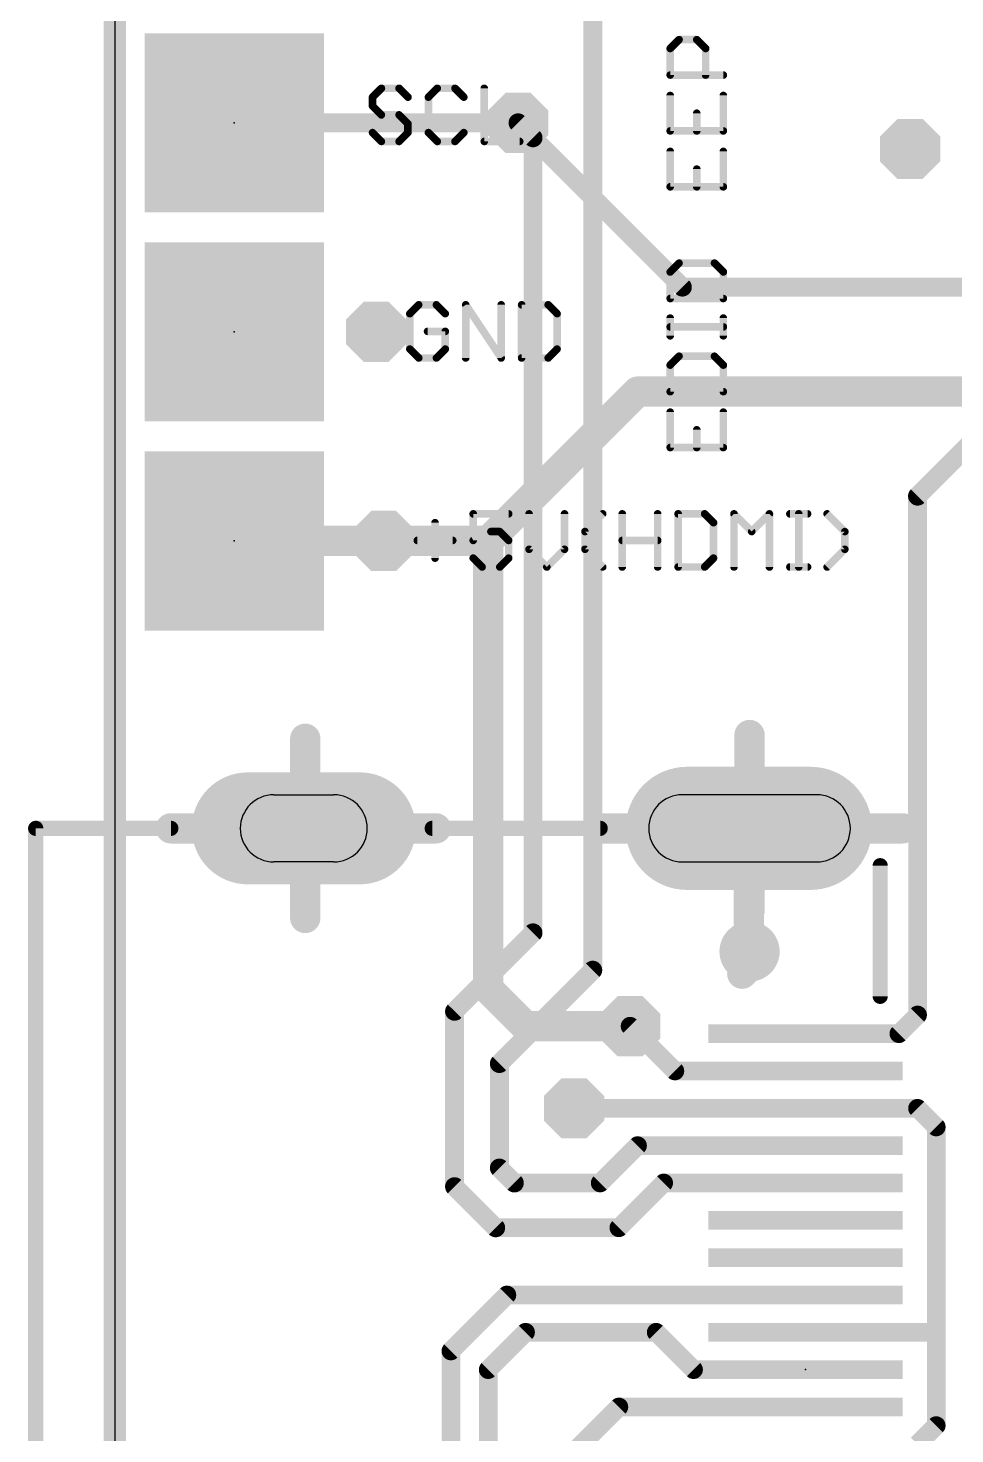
# Model space of a CAD drawing. Extents: x -29 to 121, y -8 to 99.
# Drawn here: x -1.16 to 11.25, y 50.14 to 68.97 of the extents above; entities that cross this region are included whole.
import ezdxf

# ---------------------------------------------------------------- set-up
doc = ezdxf.new("R2010")
doc.units = 0
for name, color, linetype in [('1', 12, 'CONTINUOUS'), ('16', 132, 'CONTINUOUS'), ('17', 110, 'CONTINUOUS'), ('18', 3, 'CONTINUOUS'), ('20', 53, 'CONTINUOUS'), ('21', 40, 'CONTINUOUS'), ('22', 6, 'CONTINUOUS'), ('23', 40, 'CONTINUOUS')]:
    doc.layers.add(name, color=color, linetype=linetype)

# ---------------------------------------------------------------- blocks, each defined once
blk = doc.blocks.new('RECT')
blk.add_solid([(-0.5, -0.5), (0.5, -0.5), (-0.5, 0.5), (0.5, 0.5)])
blk = doc.blocks.new('LONGP100')
at = {"const_width": 1}
blk.add_lwpolyline([(-0.5, 0), (0.5, 0)], dxfattribs=at)
at = {"const_width": 0.5}
for points in [[(-0.5, 0.25, 1), (-0.5, -0.25)], [(0.5, -0.25, 1), (0.5, 0.25)]]:
    blk.add_lwpolyline(points, format="xyb", dxfattribs=at)
blk = doc.blocks.new('OCTAGONV')
at = {"const_width": 0.5}
blk.add_lwpolyline([(-0.25, -0.1036), (-0.25, 0.1036), (-0.1036, 0.25), (0.1036, 0.25), (0.25, 0.1036), (0.25, -0.1036), (0.1036, -0.25), (-0.1036, -0.25), (-0.25, -0.1036), (-0.25, 0.1036)], dxfattribs=at)
blk = doc.blocks.new('ROUNDV')
at = {"const_width": 0.5}
blk.add_lwpolyline([(0, -0.25, 1), (0, 0.25, 1), (0, -0.25)], format="xyb", dxfattribs=at)

msp = doc.modelspace()

# ---------------------------------------------------------------- linework, layer by layer
at = {"layer": '1'}
for points, const_width in [([(0, 0), (0, 75.8)], 0.3), ([(6.4, 56.35), (6.4, 70.5)], 0.254), ([(5.4, 67.7), (1.6, 67.7)], 0.254), ([(5.6, 67.5), (5.4, 67.7)], 0.254), ([(5.6, 56.85), (5.6, 67.5)], 0.254), ([(10.75, 62.7), (11.75, 63.7)], 0.254), ([(10.75, 58.466), (10.75, 62.7)], 0.254), ([(3.6, 62.1), (1.6, 62.1)], 0.4064), ([(2.55, 59.45), (2.55, 57.05)], 0.4064), ([(10.75, 55.75), (10.75, 58.466)], 0.25), ([(0.75, 58.25), (4.3, 58.25)], 0.4064), ([(8.49, 58.25), (8.49, 56.61)], 0.4064), ([(5.6, 56.85), (4.55, 55.8)], 0.254), ([(8.49, 56.61), (8.5, 56.6)], 0.4), ([(5.15, 55.1), (6.4, 56.35)], 0.254), ([(4.55, 55.8), (4.55, 53.45)], 0.254), ([(10.5, 55.5), (10.75, 55.75)], 0.25), ([(7.5, 55), (6.9, 55.6)], 0.25), ([(9.25, 55.5), (10.5, 55.5)], 0.25), ([(5.15, 55.1), (5.15, 53.7)], 0.254), ([(9.25, 55), (7.5, 55)], 0.25), ([(9.25, 54.5), (6.15, 54.5)], 0.25), ([(10.75, 54.5), (9.25, 54.5)], 0.25), ([(11, 54.25), (10.75, 54.5)], 0.25), ([(11, 51.5), (11, 54.25)], 0.25), ([(7, 54), (6.5, 53.5)], 0.25), ([(9.25, 54), (7, 54)], 0.25), ([(5.15, 53.7), (5.35, 53.5)], 0.254), ([(4.55, 53.45), (5.1, 52.9)], 0.254), ([(6.5, 53.5), (5.35, 53.5)], 0.25), ([(7.35, 53.5), (6.75, 52.9)], 0.25), ([(9.25, 53.5), (7.35, 53.5)], 0.25), ([(6.75, 52.9), (5.1, 52.9)], 0.25), ([(5.25, 52), (4.5, 51.25)], 0.25), ([(9.25, 52), (5.25, 52)], 0.25), ([(5.5, 51.5), (5, 51)], 0.25), ([(7.25, 51.5), (5.5, 51.5)], 0.25), ([(7.75, 51), (7.25, 51.5)], 0.25), ([(11, 51.5), (9.25, 51.5)], 0.25), ([(11, 50.25), (11, 51.5)], 0.25), ([(4.5, 51.25), (4.5, 40.25)], 0.25), ([(5, 51), (5, 40.5)], 0.25), ([(9.25, 51), (7.75, 51)], 0.25), ([(6.75, 50.5), (6, 49.75)], 0.25), ([(9.25, 50.5), (6.75, 50.5)], 0.25), ([(10.75, 50), (11, 50.25)], 0.25)]:
    msp.add_lwpolyline(points, dxfattribs=dict(at, const_width=const_width))
for points, const_width in [([(1.6, 67.7635, 1), (1.6, 67.6365)], 0.127), ([(5.4449, 67.7449, 1), (5.3551, 67.6551)], 0.127), ([(5.4, 67.6365, 1), (5.4, 67.7635)], 0.127), ([(5.6635, 67.5, 1), (5.5365, 67.5)], 0.127), ([(5.5551, 67.4551, 1), (5.6449, 67.5449)], 0.127), ([(10.8135, 62.7, 1), (10.6865, 62.7)], 0.127), ([(10.7051, 62.7449, 1), (10.7949, 62.6551)], 0.127), ([(1.6, 62.2016, 1), (1.6, 61.9984)], 0.2032), ([(3.6, 61.9984, 1), (3.6, 62.2016)], 0.2032), ([(2.6516, 59.45, 1), (2.4484, 59.45)], 0.2032), ([(10.8125, 58.466, 1), (10.6875, 58.466)], 0.125), ([(0.75, 58.3516, 1), (0.75, 58.1484)], 0.2032), ([(4.3, 58.1484, 1), (4.3, 58.3516)], 0.2032), ([(8.5916, 58.25, 1), (8.3884, 58.25)], 0.2032), ([(10.6865, 58.466, 1), (10.8135, 58.466)], 0.127), ([(2.4484, 57.05, 1), (2.6516, 57.05)], 0.2032), ([(5.5365, 56.85, 1), (5.6635, 56.85)], 0.127), ([(5.6449, 56.8051, 1), (5.5551, 56.8949)], 0.127), ([(8.3884, 56.61, 1), (8.5916, 56.61)], 0.2032), ([(8.5607, 56.6807, 1), (8.4193, 56.5393)], 0.2), ([(8.4293, 56.5293, 1), (8.5707, 56.6707)], 0.2), ([(6.3365, 56.35, 1), (6.4635, 56.35)], 0.127), ([(6.4449, 56.3051, 1), (6.3551, 56.3949)], 0.127), ([(4.6135, 55.8, 1), (4.4865, 55.8)], 0.127), ([(4.5051, 55.8449, 1), (4.5949, 55.7551)], 0.127), ([(10.6875, 55.75, 1), (10.8125, 55.75)], 0.125), ([(10.7942, 55.7058, 1), (10.7058, 55.7942)], 0.125), ([(6.9442, 55.6442, 1), (6.8558, 55.5558)], 0.125), ([(9.25, 55.5625, 1), (9.25, 55.4375)], 0.125), ([(10.4558, 55.5442, 1), (10.5442, 55.4558)], 0.125), ([(10.5, 55.4375, 1), (10.5, 55.5625)], 0.125), ([(5.2135, 55.1, 1), (5.0865, 55.1)], 0.127), ([(5.1051, 55.1449, 1), (5.1949, 55.0551)], 0.127), ([(7.5, 55.0625, 1), (7.5, 54.9375)], 0.125), ([(7.4558, 54.9558, 1), (7.5442, 55.0442)], 0.125), ([(9.25, 54.9375, 1), (9.25, 55.0625)], 0.125), ([(6.15, 54.5625, 1), (6.15, 54.4375)], 0.125), ([(9.25, 54.5625, 1), (9.25, 54.4375)], 0.125), ([(9.25, 54.4375, 1), (9.25, 54.5625)], 0.125), ([(10.7942, 54.5442, 1), (10.7058, 54.4558)], 0.125), ([(10.75, 54.4375, 1), (10.75, 54.5625)], 0.125), ([(11.0625, 54.25, 1), (10.9375, 54.25)], 0.125), ([(10.9558, 54.2058, 1), (11.0442, 54.2942)], 0.125), ([(7, 54.0625, 1), (7, 53.9375)], 0.125), ([(7.0442, 53.9558, 1), (6.9558, 54.0442)], 0.125), ([(9.25, 53.9375, 1), (9.25, 54.0625)], 0.125), ([(5.1949, 53.7449, 1), (5.1051, 53.6551)], 0.127), ([(5.0865, 53.7, 1), (5.2135, 53.7)], 0.127), ([(4.5949, 53.4949, 1), (4.5051, 53.4051)], 0.127), ([(4.4865, 53.45, 1), (4.6135, 53.45)], 0.127), ([(5.35, 53.5625, 1), (5.35, 53.4375)], 0.125), ([(5.3051, 53.4551, 1), (5.3949, 53.5449)], 0.127), ([(6.4558, 53.5442, 1), (6.5442, 53.4558)], 0.125), ([(6.5, 53.4375, 1), (6.5, 53.5625)], 0.125), ([(7.35, 53.5625, 1), (7.35, 53.4375)], 0.125), ([(7.3942, 53.4558, 1), (7.3058, 53.5442)], 0.125), ([(9.25, 53.4375, 1), (9.25, 53.5625)], 0.125), ([(5.1, 52.9625, 1), (5.1, 52.8375)], 0.125), ([(5.0551, 52.8551, 1), (5.1449, 52.9449)], 0.127), ([(6.7058, 52.9442, 1), (6.7942, 52.8558)], 0.125), ([(6.75, 52.8375, 1), (6.75, 52.9625)], 0.125), ([(5.25, 52.0625, 1), (5.25, 51.9375)], 0.125), ([(5.2942, 51.9558, 1), (5.2058, 52.0442)], 0.125), ([(9.25, 51.9375, 1), (9.25, 52.0625)], 0.125), ([(5.5, 51.5625, 1), (5.5, 51.4375)], 0.125), ([(5.5442, 51.4558, 1), (5.4558, 51.5442)], 0.125), ([(7.2942, 51.5442, 1), (7.2058, 51.4558)], 0.125), ([(7.25, 51.4375, 1), (7.25, 51.5625)], 0.125), ([(9.25, 51.5625, 1), (9.25, 51.4375)], 0.125), ([(11.0625, 51.5, 1), (10.9375, 51.5)], 0.125), ([(11, 51.4375, 1), (11, 51.5625)], 0.125), ([(10.9375, 51.5, 1), (11.0625, 51.5)], 0.125), ([(4.5625, 51.25, 1), (4.4375, 51.25)], 0.125), ([(4.4558, 51.2942, 1), (4.5442, 51.2058)], 0.125), ([(5.0625, 51, 1), (4.9375, 51)], 0.125), ([(4.9558, 51.0442, 1), (5.0442, 50.9558)], 0.125), ([(7.75, 51.0625, 1), (7.75, 50.9375)], 0.125), ([(7.7058, 50.9558, 1), (7.7942, 51.0442)], 0.125), ([(9.25, 50.9375, 1), (9.25, 51.0625)], 0.125), ([(6.75, 50.5625, 1), (6.75, 50.4375)], 0.125), ([(6.7942, 50.4558, 1), (6.7058, 50.5442)], 0.125), ([(9.25, 50.4375, 1), (9.25, 50.5625)], 0.125), ([(10.9375, 50.25, 1), (11.0625, 50.25)], 0.125), ([(11.0442, 50.2058, 1), (10.9558, 50.2942)], 0.125)]:
    msp.add_lwpolyline(points, format="xyb", dxfattribs=dict(at, const_width=const_width))
at = {"layer": '16'}
for points, const_width in [([(0, 0), (0, 75.8)], 0.25), ([(7.6, 65.5), (5.4, 67.7)], 0.254), ([(18.75, 65.5), (7.6, 65.5)], 0.254), ([(7, 64.1), (5, 62.1)], 0.4064), ([(17.1, 64.1), (7, 64.1)], 0.4064), ([(5, 62.1), (3.6, 62.1)], 0.4064), ([(5, 56.1), (5, 62.1)], 0.4064), ([(8.5, 59.5), (8.5, 57.15)], 0.4064), ([(2.55, 59.35), (2.55, 57.15)], 0.4064), ([(4.25, 58.25), (0.75, 58.25)], 0.4064), ([(6.5, 58.25), (10.55, 58.25)], 0.4064), ([(8.5, 56.6), (8.5, 56.4)], 0.4), ([(8.5, 56.4), (8.4, 56.3)], 0.4), ([(5.5, 55.6), (5, 56.1)], 0.4064), ([(6.9, 55.6), (5.5, 55.6)], 0.4064)]:
    msp.add_lwpolyline(points, dxfattribs=dict(at, const_width=const_width))
for points, const_width in [([(5.4449, 67.7449, 1), (5.3551, 67.6551)], 0.127), ([(7.6, 65.5635, 1), (7.6, 65.4365)], 0.127), ([(7.5551, 65.4551, 1), (7.6449, 65.5449)], 0.127), ([(7, 64.2016, 1), (7, 63.9984)], 0.2032), ([(7.0718, 64.0282, 1), (6.9282, 64.1718)], 0.2032), ([(3.6, 62.2016, 1), (3.6, 61.9984)], 0.2032), ([(5.1016, 62.1, 1), (4.8984, 62.1)], 0.2032), ([(4.9282, 62.1718, 1), (5.0718, 62.0282)], 0.2032), ([(5, 61.9984, 1), (5, 62.2016)], 0.2032), ([(8.6016, 59.5, 1), (8.3984, 59.5)], 0.2032), ([(2.6516, 59.35, 1), (2.4484, 59.35)], 0.2032), ([(0.75, 58.3516, 1), (0.75, 58.1484)], 0.2032), ([(4.25, 58.1484, 1), (4.25, 58.3516)], 0.2032), ([(6.5, 58.3516, 1), (6.5, 58.1484)], 0.2032), ([(10.55, 58.1484, 1), (10.55, 58.3516)], 0.2032), ([(2.4484, 57.15, 1), (2.6516, 57.15)], 0.2032), ([(8.3984, 57.15, 1), (8.6016, 57.15)], 0.2032), ([(8.6, 56.6, 1), (8.4, 56.6)], 0.2), ([(8.4, 56.4, 1), (8.6, 56.4)], 0.2), ([(8.5707, 56.3293, 1), (8.4293, 56.4707)], 0.2), ([(5.0718, 56.1718, 1), (4.9282, 56.0282)], 0.2032), ([(8.3293, 56.3707, 1), (8.4707, 56.2293)], 0.2), ([(4.8984, 56.1, 1), (5.1016, 56.1)], 0.2032), ([(5.5, 55.7016, 1), (5.5, 55.4984)], 0.2032), ([(5.4282, 55.5282, 1), (5.5718, 55.6718)], 0.2032), ([(6.9, 55.4984, 1), (6.9, 55.7016)], 0.2032)]:
    msp.add_lwpolyline(points, format="xyb", dxfattribs=dict(at, const_width=const_width))
at = {"layer": '20'}
for p, q in [((0, 79.8), (0, -4)), ((2.13, 58.7), (2.93, 58.7)), ((9.4, 58.7), (7.6, 58.7)), ((2.93, 57.8), (2.13, 57.8)), ((7.6, 57.8), (9.4, 57.8))]:
    msp.add_line(p, q, dxfattribs=at)
for centre, start, end in [((2.13, 58.25), 90, 180), ((2.93, 58.25), 0, 90), ((7.6, 58.25), 90, 180), ((9.4, 58.25), 0, 90), ((2.13, 58.25), 180, 270), ((2.93, 58.25), 270, 0), ((7.6, 58.25), 180, 270), ((9.4, 58.25), 270, 0)]:
    msp.add_arc(centre, 0.45, start, end, dxfattribs=at)
at = {"layer": '21'}
for points, const_width in [([(7.4374, 68.6961), (7.556, 68.8148)], 0.1016), ([(7.4374, 68.3402), (7.4374, 68.6961)], 0.1016), ([(7.556, 68.8148), (7.7933, 68.8148)], 0.1016), ([(7.7933, 68.8148), (7.9119, 68.6961)], 0.1016), ([(7.9119, 68.6961), (7.9119, 68.3402)], 0.1016), ([(8.1492, 68.3402), (7.4374, 68.3402)], 0.1016), ([(3.5694, 68.1626), (3.4508, 68.044)], 0.1016), ([(3.8067, 68.1626), (3.5694, 68.1626)], 0.1016), ([(3.9253, 68.044), (3.8067, 68.1626)], 0.1016), ([(4.3178, 68.1626), (4.1992, 68.044)], 0.1016), ([(4.5551, 68.1626), (4.3178, 68.1626)], 0.1016), ([(4.6738, 68.044), (4.5551, 68.1626)], 0.1016), ([(4.9476, 68.1626), (4.9476, 67.4508)], 0.1016), ([(3.4508, 68.044), (3.4508, 67.9253)], 0.1016), ([(3.4508, 67.9253), (3.5694, 67.8067)], 0.1016), ([(4.1992, 68.044), (4.1992, 67.5694)], 0.1016), ([(7.4374, 68.0664), (7.4374, 67.5918)], 0.1016), ([(8.1492, 67.5918), (8.1492, 68.0664)], 0.1016), ([(3.5694, 67.8067), (3.8067, 67.8067)], 0.1016), ([(3.8067, 67.8067), (3.9253, 67.6881)], 0.1016), ([(7.7933, 67.5918), (7.7933, 67.8291)], 0.1016), ([(3.5694, 67.4508), (3.4508, 67.5694)], 0.1016), ([(3.9253, 67.5694), (3.8067, 67.4508)], 0.1016), ([(3.9253, 67.6881), (3.9253, 67.5694)], 0.1016), ([(4.1992, 67.5694), (4.3178, 67.4508)], 0.1016), ([(4.5551, 67.4508), (4.6738, 67.5694)], 0.1016), ([(7.4374, 67.5918), (8.1492, 67.5918)], 0.1016), ([(3.8067, 67.4508), (3.5694, 67.4508)], 0.1016), ([(4.3178, 67.4508), (4.5551, 67.4508)], 0.1016), ([(4.9476, 67.4508), (5.4222, 67.4508)], 0.1016), ([(7.4374, 67.3179), (7.4374, 66.8434)], 0.1016), ([(8.1492, 66.8434), (8.1492, 67.3179)], 0.1016), ([(7.7933, 66.8434), (7.7933, 67.0807)], 0.1016), ([(7.4374, 66.8434), (8.1492, 66.8434)], 0.1016), ([(7.556, 65.8211), (7.4374, 65.7025)], 0.1016), ([(7.4374, 65.7025), (7.4374, 65.3466)], 0.1016), ([(8.0306, 65.8211), (7.556, 65.8211)], 0.1016), ([(8.1492, 65.7025), (8.0306, 65.8211)], 0.1016), ([(8.1492, 65.3466), (8.1492, 65.7025)], 0.1016), ([(7.4374, 65.3466), (8.1492, 65.3466)], 0.1016), ([(4.0694, 65.2626), (3.9508, 65.144)], 0.1016), ([(3.9508, 65.144), (3.9508, 64.6694)], 0.1016), ([(4.3067, 65.2626), (4.0694, 65.2626)], 0.1016), ([(4.4253, 65.144), (4.3067, 65.2626)], 0.1016), ([(4.6992, 64.5508), (4.6992, 65.2626)], 0.1016), ([(4.6992, 65.2626), (5.1738, 64.5508)], 0.1016), ([(5.1738, 64.5508), (5.1738, 65.2626)], 0.1016), ([(5.4476, 65.2626), (5.4476, 64.5508)], 0.1016), ([(5.8035, 65.2626), (5.4476, 65.2626)], 0.1016), ([(5.9222, 65.144), (5.8035, 65.2626)], 0.1016), ([(5.9222, 64.6694), (5.9222, 65.144)], 0.1016), ([(7.4374, 64.8476), (7.4374, 65.0849)], 0.1016), ([(8.1492, 64.9663), (7.4374, 64.9663)], 0.1016), ([(8.1492, 64.8476), (8.1492, 65.0849)], 0.1016), ([(4.4253, 64.9067), (4.1881, 64.9067)], 0.1016), ([(4.4253, 64.6694), (4.4253, 64.9067)], 0.1016), ([(3.9508, 64.6694), (4.0694, 64.5508)], 0.1016), ([(4.0694, 64.5508), (4.3067, 64.5508)], 0.1016), ([(4.3067, 64.5508), (4.4253, 64.6694)], 0.1016), ([(5.4476, 64.5508), (5.8035, 64.5508)], 0.1016), ([(5.8035, 64.5508), (5.9222, 64.6694)], 0.1016), ([(7.556, 64.5738), (7.4374, 64.4551)], 0.1016), ([(8.0306, 64.5738), (7.556, 64.5738)], 0.1016), ([(8.1492, 64.4551), (8.0306, 64.5738)], 0.1016), ([(7.4374, 64.4551), (7.4374, 64.0992)], 0.1016), ([(8.1492, 64.0992), (8.1492, 64.4551)], 0.1016), ([(7.4374, 64.0992), (8.1492, 64.0992)], 0.1016), ([(7.4374, 63.8253), (7.4374, 63.3508)], 0.1016), ([(8.1492, 63.3508), (8.1492, 63.8253)], 0.1016), ([(7.7933, 63.3508), (7.7933, 63.5881)], 0.1016), ([(7.4374, 63.3508), (8.1492, 63.3508)], 0.1016), ([(4.2881, 62.344), (4.2881, 61.8694)], 0.1016), ([(5.2738, 62.4626), (4.7992, 62.4626)], 0.1016), ([(4.7992, 62.4626), (4.7992, 62.1067)], 0.1016), ([(5.5476, 62.4626), (5.5476, 61.9881)], 0.1016), ([(6.0222, 61.9881), (6.0222, 62.4626)], 0.1016), ([(6.296, 62.2253), (6.5333, 62.4626)], 0.1016), ([(6.795, 61.7508), (6.795, 62.4626)], 0.1016), ([(7.2695, 62.4626), (7.2695, 61.7508)], 0.1016), ([(7.5434, 62.4626), (7.5434, 61.7508)], 0.1016), ([(7.8993, 62.4626), (7.5434, 62.4626)], 0.1016), ([(8.0179, 62.344), (7.8993, 62.4626)], 0.1016), ([(8.0179, 61.8694), (8.0179, 62.344)], 0.1016), ([(8.2918, 61.7508), (8.2918, 62.4626)], 0.1016), ([(8.2918, 62.4626), (8.5291, 62.2253)], 0.1016), ([(8.5291, 62.2253), (8.7664, 62.4626)], 0.1016), ([(8.7664, 62.4626), (8.7664, 61.7508)], 0.1016), ([(9.0402, 62.4626), (9.2775, 62.4626)], 0.1016), ([(9.1589, 61.7508), (9.1589, 62.4626)], 0.1016), ([(9.7765, 62.2253), (9.5392, 62.4626)], 0.1016), ([(4.0508, 62.1067), (4.5253, 62.1067)], 0.1016), ([(4.7992, 62.1067), (5.0365, 62.2253)], 0.1016), ([(5.0365, 62.2253), (5.1551, 62.2253)], 0.1016), ([(5.1551, 62.2253), (5.2738, 62.1067)], 0.1016), ([(5.2738, 62.1067), (5.2738, 61.8694)], 0.1016), ([(6.296, 61.9881), (6.296, 62.2253)], 0.1016), ([(6.795, 62.1067), (7.2695, 62.1067)], 0.1016), ([(9.7765, 61.9881), (9.7765, 62.2253)], 0.1016), ([(5.5476, 61.9881), (5.7849, 61.7508)], 0.1016), ([(5.7849, 61.7508), (6.0222, 61.9881)], 0.1016), ([(6.5333, 61.7508), (6.296, 61.9881)], 0.1016), ([(9.5392, 61.7508), (9.7765, 61.9881)], 0.1016), ([(4.9179, 61.7508), (4.7992, 61.8694)], 0.1016), ([(5.1551, 61.7508), (4.9179, 61.7508)], 0.1016), ([(5.2738, 61.8694), (5.1551, 61.7508)], 0.1016), ([(7.5434, 61.7508), (7.8993, 61.7508)], 0.1016), ([(7.8993, 61.7508), (8.0179, 61.8694)], 0.1016), ([(9.0402, 61.7508), (9.2775, 61.7508)], 0.1016), ([(-1.06, 58.25), (0.75, 58.25)], 0.2032), ([(-1.06, 58.25), (-1.06, 43.75)], 0.2032), ([(4.25, 58.25), (6.5, 58.25)], 0.2032), ([(10.25, 57.75), (10.25, 56)], 0.2032)]:
    msp.add_lwpolyline(points, dxfattribs=dict(at, const_width=const_width))
for points, const_width in [([(7.4628, 68.6961, 1), (7.412, 68.6961)], 0.0508), ([(7.4194, 68.7141, 1), (7.4554, 68.6782)], 0.0508), ([(7.556, 68.8402, 1), (7.556, 68.7894)], 0.0508), ([(7.574, 68.7968, 1), (7.5381, 68.8327)], 0.0508), ([(7.8113, 68.8327, 1), (7.7753, 68.7968)], 0.0508), ([(7.7933, 68.7894, 1), (7.7933, 68.8402)], 0.0508), ([(7.9373, 68.6961, 1), (7.8865, 68.6961)], 0.0508), ([(7.894, 68.6782, 1), (7.9299, 68.7141)], 0.0508), ([(7.4374, 68.3656, 1), (7.4374, 68.3148)], 0.0508), ([(7.412, 68.3402, 1), (7.4628, 68.3402)], 0.0508), ([(7.8865, 68.3402, 1), (7.9373, 68.3402)], 0.0508), ([(8.1492, 68.3148, 1), (8.1492, 68.3656)], 0.0508), ([(3.5694, 68.188, 1), (3.5694, 68.1372)], 0.0508), ([(3.5874, 68.1446, 1), (3.5515, 68.1806)], 0.0508), ([(3.8247, 68.1806, 1), (3.7887, 68.1446)], 0.0508), ([(3.8067, 68.1372, 1), (3.8067, 68.188)], 0.0508), ([(4.3178, 68.188, 1), (4.3178, 68.1372)], 0.0508), ([(4.3358, 68.1446, 1), (4.2999, 68.1806)], 0.0508), ([(4.5731, 68.1806, 1), (4.5372, 68.1446)], 0.0508), ([(4.5551, 68.1372, 1), (4.5551, 68.188)], 0.0508), ([(4.973, 68.1626, 1), (4.9222, 68.1626)], 0.0508), ([(3.4762, 68.044, 1), (3.4254, 68.044)], 0.0508), ([(3.4328, 68.0619, 1), (3.4688, 68.026)], 0.0508), ([(3.4688, 67.9433, 1), (3.4328, 67.9074)], 0.0508), ([(3.9074, 68.026, 1), (3.9433, 68.0619)], 0.0508), ([(4.2246, 68.044, 1), (4.1738, 68.044)], 0.0508), ([(4.1813, 68.0619, 1), (4.2172, 68.026)], 0.0508), ([(4.6558, 68.026, 1), (4.6917, 68.0619)], 0.0508), ([(7.4628, 68.0664, 1), (7.412, 68.0664)], 0.0508), ([(8.1746, 68.0664, 1), (8.1238, 68.0664)], 0.0508), ([(3.4254, 67.9253, 1), (3.4762, 67.9253)], 0.0508), ([(3.5694, 67.8321, 1), (3.5694, 67.7813)], 0.0508), ([(3.5515, 67.7887, 1), (3.5874, 67.8247)], 0.0508), ([(3.8247, 67.8247, 1), (3.7887, 67.7887)], 0.0508), ([(3.8067, 67.7813, 1), (3.8067, 67.8321)], 0.0508), ([(7.8187, 67.8291, 1), (7.7679, 67.8291)], 0.0508), ([(3.4688, 67.5874, 1), (3.4328, 67.5515)], 0.0508), ([(3.9507, 67.6881, 1), (3.8999, 67.6881)], 0.0508), ([(3.9074, 67.6701, 1), (3.9433, 67.706)], 0.0508), ([(3.9433, 67.5515, 1), (3.9074, 67.5874)], 0.0508), ([(4.2172, 67.5874, 1), (4.1813, 67.5515)], 0.0508), ([(4.6917, 67.5515, 1), (4.6558, 67.5874)], 0.0508), ([(7.4374, 67.6172, 1), (7.4374, 67.5664)], 0.0508), ([(7.412, 67.5918, 1), (7.4628, 67.5918)], 0.0508), ([(7.7679, 67.5918, 1), (7.8187, 67.5918)], 0.0508), ([(8.1238, 67.5918, 1), (8.1746, 67.5918)], 0.0508), ([(8.1492, 67.5664, 1), (8.1492, 67.6172)], 0.0508), ([(3.5694, 67.4762, 1), (3.5694, 67.4254)], 0.0508), ([(3.5515, 67.4328, 1), (3.5874, 67.4688)], 0.0508), ([(3.7887, 67.4688, 1), (3.8247, 67.4328)], 0.0508), ([(3.8067, 67.4254, 1), (3.8067, 67.4762)], 0.0508), ([(3.8999, 67.5694, 1), (3.9507, 67.5694)], 0.0508), ([(4.1738, 67.5694, 1), (4.2246, 67.5694)], 0.0508), ([(4.3178, 67.4762, 1), (4.3178, 67.4254)], 0.0508), ([(4.2999, 67.4328, 1), (4.3358, 67.4688)], 0.0508), ([(4.5372, 67.4688, 1), (4.5731, 67.4328)], 0.0508), ([(4.5551, 67.4254, 1), (4.5551, 67.4762)], 0.0508), ([(4.9476, 67.4762, 1), (4.9476, 67.4254)], 0.0508), ([(4.9222, 67.4508, 1), (4.973, 67.4508)], 0.0508), ([(5.4222, 67.4254, 1), (5.4222, 67.4762)], 0.0508), ([(7.4628, 67.3179, 1), (7.412, 67.3179)], 0.0508), ([(8.1746, 67.3179, 1), (8.1238, 67.3179)], 0.0508), ([(7.8187, 67.0807, 1), (7.7679, 67.0807)], 0.0508), ([(7.4374, 66.8688, 1), (7.4374, 66.818)], 0.0508), ([(7.412, 66.8434, 1), (7.4628, 66.8434)], 0.0508), ([(7.7679, 66.8434, 1), (7.8187, 66.8434)], 0.0508), ([(8.1238, 66.8434, 1), (8.1746, 66.8434)], 0.0508), ([(8.1492, 66.818, 1), (8.1492, 66.8688)], 0.0508), ([(7.4628, 65.7025, 1), (7.412, 65.7025)], 0.0508), ([(7.4194, 65.7204, 1), (7.4554, 65.6845)], 0.0508), ([(7.556, 65.8465, 1), (7.556, 65.7957)], 0.0508), ([(7.574, 65.8032, 1), (7.5381, 65.8391)], 0.0508), ([(8.0485, 65.8391, 1), (8.0126, 65.8032)], 0.0508), ([(8.0306, 65.7957, 1), (8.0306, 65.8465)], 0.0508), ([(8.1746, 65.7025, 1), (8.1238, 65.7025)], 0.0508), ([(8.1312, 65.6845, 1), (8.1672, 65.7204)], 0.0508), ([(7.4374, 65.372, 1), (7.4374, 65.3212)], 0.0508), ([(7.412, 65.3466, 1), (7.4628, 65.3466)], 0.0508), ([(8.1238, 65.3466, 1), (8.1746, 65.3466)], 0.0508), ([(8.1492, 65.3212, 1), (8.1492, 65.372)], 0.0508), ([(3.9762, 65.144, 1), (3.9254, 65.144)], 0.0508), ([(3.9328, 65.1619, 1), (3.9688, 65.126)], 0.0508), ([(4.0694, 65.288, 1), (4.0694, 65.2372)], 0.0508), ([(4.0874, 65.2446, 1), (4.0515, 65.2806)], 0.0508), ([(4.3247, 65.2806, 1), (4.2887, 65.2446)], 0.0508), ([(4.3067, 65.2372, 1), (4.3067, 65.288)], 0.0508), ([(4.4074, 65.126, 1), (4.4433, 65.1619)], 0.0508), ([(4.7246, 65.2626, 1), (4.6738, 65.2626)], 0.0508), ([(4.7203, 65.2767, 1), (4.6781, 65.2485)], 0.0508), ([(5.1992, 65.2626, 1), (5.1484, 65.2626)], 0.0508), ([(5.473, 65.2626, 1), (5.4222, 65.2626)], 0.0508), ([(5.4476, 65.288, 1), (5.4476, 65.2372)], 0.0508), ([(5.8215, 65.2806, 1), (5.7856, 65.2446)], 0.0508), ([(5.8035, 65.2372, 1), (5.8035, 65.288)], 0.0508), ([(5.9476, 65.144, 1), (5.8968, 65.144)], 0.0508), ([(5.9042, 65.126, 1), (5.9401, 65.1619)], 0.0508), ([(7.4628, 65.0849, 1), (7.412, 65.0849)], 0.0508), ([(7.4374, 64.9917, 1), (7.4374, 64.9409)], 0.0508), ([(8.1746, 65.0849, 1), (8.1238, 65.0849)], 0.0508), ([(8.1492, 64.9409, 1), (8.1492, 64.9917)], 0.0508), ([(4.1881, 64.9321, 1), (4.1881, 64.8813)], 0.0508), ([(4.4507, 64.9067, 1), (4.3999, 64.9067)], 0.0508), ([(4.4253, 64.8813, 1), (4.4253, 64.9321)], 0.0508), ([(7.412, 64.8476, 1), (7.4628, 64.8476)], 0.0508), ([(8.1238, 64.8476, 1), (8.1746, 64.8476)], 0.0508), ([(3.9688, 64.6874, 1), (3.9328, 64.6515)], 0.0508), ([(3.9254, 64.6694, 1), (3.9762, 64.6694)], 0.0508), ([(4.0694, 64.5762, 1), (4.0694, 64.5254)], 0.0508), ([(4.0515, 64.5328, 1), (4.0874, 64.5688)], 0.0508), ([(4.2887, 64.5688, 1), (4.3247, 64.5328)], 0.0508), ([(4.3067, 64.5254, 1), (4.3067, 64.5762)], 0.0508), ([(4.3999, 64.6694, 1), (4.4507, 64.6694)], 0.0508), ([(4.4433, 64.6515, 1), (4.4074, 64.6874)], 0.0508), ([(5.1526, 64.5367, 1), (5.1949, 64.5649)], 0.0508), ([(5.4476, 64.5762, 1), (5.4476, 64.5254)], 0.0508), ([(5.7856, 64.5688, 1), (5.8215, 64.5328)], 0.0508), ([(5.8035, 64.5254, 1), (5.8035, 64.5762)], 0.0508), ([(5.8968, 64.6694, 1), (5.9476, 64.6694)], 0.0508), ([(5.9401, 64.6515, 1), (5.9042, 64.6874)], 0.0508), ([(7.556, 64.5992, 1), (7.556, 64.5484)], 0.0508), ([(7.574, 64.5558, 1), (7.5381, 64.5917)], 0.0508), ([(8.0485, 64.5917, 1), (8.0126, 64.5558)], 0.0508), ([(8.0306, 64.5484, 1), (8.0306, 64.5992)], 0.0508), ([(4.6738, 64.5508, 1), (4.7246, 64.5508)], 0.0508), ([(5.1484, 64.5508, 1), (5.1992, 64.5508)], 0.0508), ([(5.4222, 64.5508, 1), (5.473, 64.5508)], 0.0508), ([(7.4628, 64.4551, 1), (7.412, 64.4551)], 0.0508), ([(7.4194, 64.4731, 1), (7.4554, 64.4372)], 0.0508), ([(8.1746, 64.4551, 1), (8.1238, 64.4551)], 0.0508), ([(8.1312, 64.4372, 1), (8.1672, 64.4731)], 0.0508), ([(7.4374, 64.1246, 1), (7.4374, 64.0738)], 0.0508), ([(7.412, 64.0992, 1), (7.4628, 64.0992)], 0.0508), ([(8.1238, 64.0992, 1), (8.1746, 64.0992)], 0.0508), ([(8.1492, 64.0738, 1), (8.1492, 64.1246)], 0.0508), ([(7.4628, 63.8253, 1), (7.412, 63.8253)], 0.0508), ([(8.1746, 63.8253, 1), (8.1238, 63.8253)], 0.0508), ([(7.8187, 63.5881, 1), (7.7679, 63.5881)], 0.0508), ([(7.4374, 63.3762, 1), (7.4374, 63.3254)], 0.0508), ([(7.412, 63.3508, 1), (7.4628, 63.3508)], 0.0508), ([(7.7679, 63.3508, 1), (7.8187, 63.3508)], 0.0508), ([(8.1238, 63.3508, 1), (8.1746, 63.3508)], 0.0508), ([(8.1492, 63.3254, 1), (8.1492, 63.3762)], 0.0508), ([(4.3135, 62.344, 1), (4.2627, 62.344)], 0.0508), ([(4.7992, 62.488, 1), (4.7992, 62.4372)], 0.0508), ([(4.8246, 62.4626, 1), (4.7738, 62.4626)], 0.0508), ([(5.2738, 62.4372, 1), (5.2738, 62.488)], 0.0508), ([(5.573, 62.4626, 1), (5.5222, 62.4626)], 0.0508), ([(6.0476, 62.4626, 1), (5.9968, 62.4626)], 0.0508), ([(6.5513, 62.4446, 1), (6.5154, 62.4806)], 0.0508), ([(6.8204, 62.4626, 1), (6.7696, 62.4626)], 0.0508), ([(7.2949, 62.4626, 1), (7.2441, 62.4626)], 0.0508), ([(7.5688, 62.4626, 1), (7.518, 62.4626)], 0.0508), ([(7.5434, 62.488, 1), (7.5434, 62.4372)], 0.0508), ([(7.9173, 62.4806, 1), (7.8813, 62.4446)], 0.0508), ([(7.8993, 62.4372, 1), (7.8993, 62.488)], 0.0508), ([(8.0433, 62.344, 1), (7.9925, 62.344)], 0.0508), ([(8, 62.326, 1), (8.0359, 62.3619)], 0.0508), ([(8.3172, 62.4626, 1), (8.2664, 62.4626)], 0.0508), ([(8.3098, 62.4806, 1), (8.2739, 62.4446)], 0.0508), ([(8.7918, 62.4626, 1), (8.741, 62.4626)], 0.0508), ([(8.7843, 62.4446, 1), (8.7484, 62.4806)], 0.0508), ([(9.0402, 62.488, 1), (9.0402, 62.4372)], 0.0508), ([(9.1843, 62.4626, 1), (9.1335, 62.4626)], 0.0508), ([(9.2775, 62.4372, 1), (9.2775, 62.488)], 0.0508), ([(9.5571, 62.4806, 1), (9.5212, 62.4446)], 0.0508), ([(4.0508, 62.1321, 1), (4.0508, 62.0813)], 0.0508), ([(4.5253, 62.0813, 1), (4.5253, 62.1321)], 0.0508), ([(4.7879, 62.1294, 1), (4.8106, 62.084)], 0.0508), ([(5.0365, 62.2507, 1), (5.0365, 62.1999)], 0.0508), ([(5.0478, 62.2026, 1), (5.0251, 62.2481)], 0.0508), ([(5.1731, 62.2433, 1), (5.1372, 62.2074)], 0.0508), ([(5.1551, 62.1999, 1), (5.1551, 62.2507)], 0.0508), ([(5.2992, 62.1067, 1), (5.2484, 62.1067)], 0.0508), ([(5.2558, 62.0887, 1), (5.2917, 62.1247)], 0.0508), ([(6.3214, 62.2253, 1), (6.2706, 62.2253)], 0.0508), ([(6.2781, 62.2433, 1), (6.314, 62.2074)], 0.0508), ([(6.795, 62.1321, 1), (6.795, 62.0813)], 0.0508), ([(7.2695, 62.0813, 1), (7.2695, 62.1321)], 0.0508), ([(8.5111, 62.2433, 1), (8.5471, 62.2074)], 0.0508), ([(8.5111, 62.2074, 1), (8.5471, 62.2433)], 0.0508), ([(9.8018, 62.2253, 1), (9.7511, 62.2253)], 0.0508), ([(9.7585, 62.2074, 1), (9.7944, 62.2433)], 0.0508), ([(4.7738, 62.1067, 1), (4.8246, 62.1067)], 0.0508), ([(5.5222, 61.9881, 1), (5.573, 61.9881)], 0.0508), ([(5.5656, 62.006, 1), (5.5297, 61.9701)], 0.0508), ([(5.9968, 61.9881, 1), (6.0476, 61.9881)], 0.0508), ([(6.0401, 61.9701, 1), (6.0042, 62.006)], 0.0508), ([(6.2706, 61.9881, 1), (6.3214, 61.9881)], 0.0508), ([(6.314, 62.006, 1), (6.2781, 61.9701)], 0.0508), ([(9.7511, 61.9881, 1), (9.8018, 61.9881)], 0.0508), ([(9.7944, 61.9701, 1), (9.7585, 62.006)], 0.0508), ([(4.2627, 61.8694, 1), (4.3135, 61.8694)], 0.0508), ([(4.8172, 61.8874, 1), (4.7813, 61.8515)], 0.0508), ([(4.9179, 61.7762, 1), (4.9179, 61.7254)], 0.0508), ([(4.8999, 61.7328, 1), (4.9358, 61.7688)], 0.0508), ([(5.1372, 61.7688, 1), (5.1731, 61.7328)], 0.0508), ([(5.1551, 61.7254, 1), (5.1551, 61.7762)], 0.0508), ([(5.2484, 61.8694, 1), (5.2992, 61.8694)], 0.0508), ([(5.2917, 61.8515, 1), (5.2558, 61.8874)], 0.0508), ([(5.7669, 61.7688, 1), (5.8029, 61.7328)], 0.0508), ([(5.7669, 61.7328, 1), (5.8029, 61.7688)], 0.0508), ([(6.5154, 61.7328, 1), (6.5513, 61.7688)], 0.0508), ([(6.7696, 61.7508, 1), (6.8204, 61.7508)], 0.0508), ([(7.2441, 61.7508, 1), (7.2949, 61.7508)], 0.0508), ([(7.5434, 61.7762, 1), (7.5434, 61.7254)], 0.0508), ([(7.518, 61.7508, 1), (7.5688, 61.7508)], 0.0508), ([(7.8813, 61.7688, 1), (7.9173, 61.7328)], 0.0508), ([(7.8993, 61.7254, 1), (7.8993, 61.7762)], 0.0508), ([(7.9925, 61.8694, 1), (8.0433, 61.8694)], 0.0508), ([(8.0359, 61.8515, 1), (8, 61.8874)], 0.0508), ([(8.2664, 61.7508, 1), (8.3172, 61.7508)], 0.0508), ([(8.741, 61.7508, 1), (8.7918, 61.7508)], 0.0508), ([(9.0402, 61.7762, 1), (9.0402, 61.7254)], 0.0508), ([(9.1335, 61.7508, 1), (9.1843, 61.7508)], 0.0508), ([(9.2775, 61.7254, 1), (9.2775, 61.7762)], 0.0508), ([(9.5212, 61.7688, 1), (9.5571, 61.7328)], 0.0508), ([(-1.06, 58.3008, 1), (-1.06, 58.1992)], 0.1016), ([(-1.0092, 58.25, 1), (-1.1108, 58.25)], 0.1016), ([(0.75, 58.1992, 1), (0.75, 58.3008)], 0.1016), ([(4.25, 58.3008, 1), (4.25, 58.1992)], 0.1016), ([(6.5, 58.1992, 1), (6.5, 58.3008)], 0.1016), ([(10.3008, 57.75, 1), (10.1992, 57.75)], 0.1016), ([(10.1992, 56, 1), (10.3008, 56)], 0.1016)]:
    msp.add_lwpolyline(points, format="xyb", dxfattribs=dict(at, const_width=const_width))
at = {"layer": '22', "const_width": 0.127}
msp.add_lwpolyline([(0, 75.8), (0, 0)], dxfattribs=at)
at = {"layer": '23'}
for p in [(1.6, 67.7), (1.6, 64.9), (1.6, 62.1), (9.25, 51)]:
    msp.add_point(p, dxfattribs=at)

# ---------------------------------------------------------------- block references
at = {"layer": '1', "xscale": 2.4, "yscale": 2.4}
for p in [(1.6, 67.7), (1.6, 64.9), (1.6, 62.1)]:
    msp.add_blockref('RECT', p, dxfattribs=at)
at = {"layer": '1', "xscale": 0.25, "yscale": 2.6, "rotation": 270}
for p in [(9.25, 55.5), (9.25, 55), (9.25, 54.5), (9.25, 54), (9.25, 53.5), (9.25, 53), (9.25, 52.5), (9.25, 52), (9.25, 51.5), (9.25, 51), (9.25, 50.5)]:
    msp.add_blockref('RECT', p, dxfattribs=at)
at = {"layer": '17'}
for p, xscale, yscale in [((2.53, 58.25), 1.5, 1.5), ((2.53, 58.25), 1.5, 1.5), ((8.49, 58.25), 1.65, 1.65), ((8.49, 58.25), 1.65, 1.65)]:
    msp.add_blockref('LONGP100', p, dxfattribs=dict(at, xscale=xscale, yscale=yscale))
at = {"layer": '18', "xscale": 0.8064, "yscale": 0.8064}
for name, p in [('OCTAGONV', (5.4, 67.7)), ('OCTAGONV', (5.4, 67.7)), ('OCTAGONV', (10.65, 67.35)), ('OCTAGONV', (10.65, 67.35)), ('OCTAGONV', (3.5, 64.9)), ('OCTAGONV', (3.5, 64.9)), ('OCTAGONV', (3.6, 62.1)), ('OCTAGONV', (3.6, 62.1)), ('ROUNDV', (8.5, 56.6)), ('ROUNDV', (8.5, 56.6)), ('OCTAGONV', (6.9, 55.6)), ('OCTAGONV', (6.9, 55.6)), ('OCTAGONV', (6.15, 54.5)), ('OCTAGONV', (6.15, 54.5))]:
    msp.add_blockref(name, p, dxfattribs=at)

doc.saveas('drawing.dxf')
